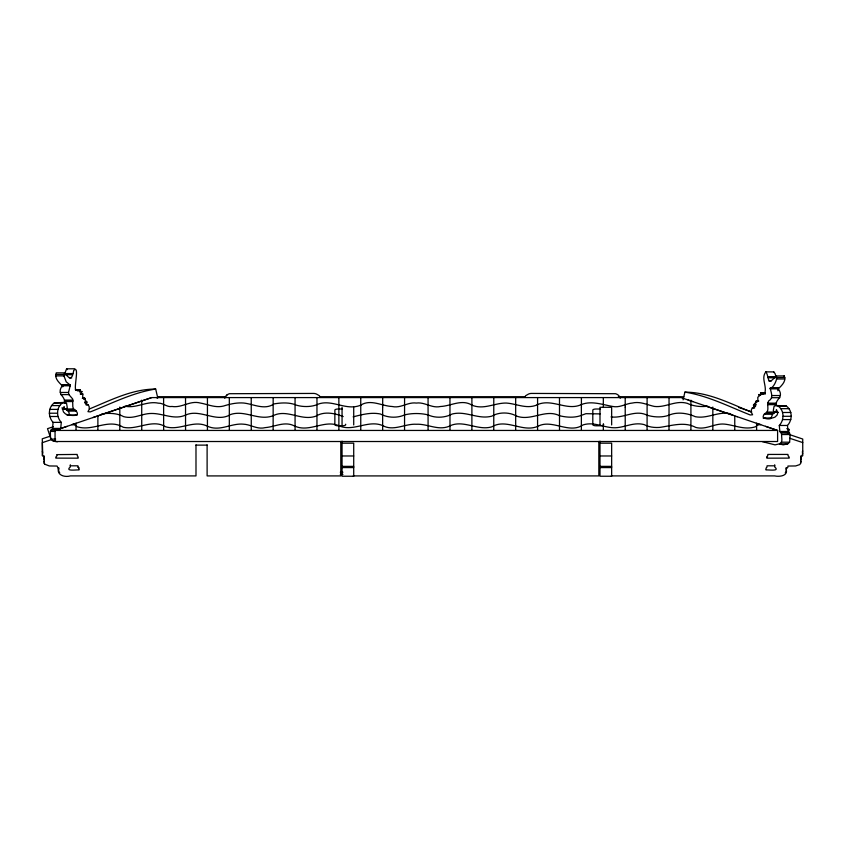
<?xml version="1.0" encoding="UTF-8"?>
<svg xmlns="http://www.w3.org/2000/svg" width="845" height="845" viewBox="0 0 845 845"><rect width="100%" height="100%" fill="white"/><g stroke="black" fill="none" stroke-linecap="round" stroke-linejoin="round"><path stroke-width="1.27" d="M273.136 430.443L273.157 397.668M345.679 424.222L345.679 424.718A3.496 1.099 0 0 1 342.172 425.795L338.349 425.795A3.496 1.099 0 0 1 334.842 424.75L334.884 409.962A3.496 1.099 0 0 1 338 409.001L342.447 409.001M779.417 443.9L783.22 444.861L787.741 443.847L789.61 442.188L790.191 434.52L788.047 431.51L787.477 425.468C792.547 420.071 792.621 410.522 786.336 406.033L775.763 405.452L774.052 406.424L773.281 410.617L774.464 412.233L775.942 412.286L776.428 409.593L777.801 412.772L777.104 415.043L775.055 417.06C771.348 418.898 758.324 420.324 765.042 413.48L765.897 413.321C769.932 410.005 766.172 404.597 768.654 400.952C773.851 398.196 771.073 392.598 770.228 388.256C775.383 387.58 780.315 369.994 773.143 379.13C767.123 385.257 768.76 374.853 765.813 371.916C760.975 377.99 766.626 385.299 765.031 392.228L763.014 393.96L761.852 393.992L760.637 392.735L760.574 395.344L758.673 394.552L759.116 396.273L757.796 397.203L757.88 401.291L756.455 401.026L756.803 402.431L755.852 401.301L755.8 402.653A1.077 0.76 -90 0 0 755.472 402.199L755.229 403.593L753.402 405.104L754.205 407.691L752.314 407.913L751.374 409.878L751.385 412.423L752.61 414.768L750.244 414.979C728.622 406.445 707.793 395.661 684.894 392.143L683.077 399.843M776.154 405.621C775.034 398.703 784.519 397.889 778.351 388.858C781.319 385.732 786.6 381.349 784.287 375.919L775.974 375.972M603.626 424.338L603.626 424.75A3.496 1.099 0 0 1 600.119 425.795L596.295 425.795A3.496 1.099 0 0 1 592.799 424.718L592.82 409.941A3.496 1.099 0 0 1 596.021 409.001L600.468 409.001M64.421 402.526C65.54 395.608 56.055 394.795 62.213 385.774C59.245 382.637 53.974 378.264 56.288 372.835L64.59 372.877C70.346 380.641 72.343 378.803 73.737 370.395C79.483 364.829 74.307 385.373 75.543 389.144L77.56 390.876L78.712 390.897L79.937 389.651L80 392.26L81.891 391.467L81.447 393.178L82.778 394.108L82.694 398.196L84.109 397.932L83.771 399.336L84.722 398.217L84.764 399.569A1.077 0.76 -90 0 1 85.091 399.104L85.334 400.498L87.162 402.019L86.37 404.597L88.26 404.818L89.2 406.783L89.19 409.329L87.954 411.673L90.32 411.895C111.952 403.35 132.771 392.576 155.681 389.059L157.772 397.942M57.354 441.777L52.834 440.763L50.964 439.104L50.478 436.971L50.373 431.425L52.517 428.415L53.098 422.373C48.017 416.986 47.954 407.427 54.238 402.938L64.801 402.368L66.523 403.34L67.283 407.533L66.111 409.138L64.621 409.191L64.135 406.498L62.773 409.677L63.459 411.959L65.519 413.976C69.216 415.803 82.24 417.229 75.532 410.395L73.631 408.969L72.828 406.867L72.607 398.882L68.878 394.604L68.508 392.46L70.336 385.162L66.195 381.813L63.945 375.898L64.59 372.877M70.272 465.806L70.262 467.01C64.547 471.711 76.8 469.588 79.018 469.957A3.75 3.75 0 0 0 79.25 469.471L78.659 467.634A6.496 6.496 0 0 0 78.057 467.222L77.92 465.806L70.272 465.806L70.325 464.792M207.437 397.668L207.426 430.443M786.315 467.729L786.241 468.648M800.891 459.321A3.633 3.633 0 0 1 800.637 459.86L801.102 455.571M801.166 456.469L800.902 463.007L799.697 464.613L795.684 465.954L787.92 466.049L787.92 467.169L786.389 468.848A4.225 4.225 0 0 0 786.325 469.588C787.92 476.274 778.984 476.886 774.643 475.904L611.262 475.915M42.271 451.684L42.725 452.212M62.762 386.873L62.783 385.922A7.827 5.577 -90 0 0 62.477 384.919A7.827 5.577 90 0 1 62.773 385.922M64.801 402.368L62.424 402.938C56.14 407.427 56.214 416.986 61.284 422.373L60.713 428.415L59.953 429.513L51.756 429.513M789.652 432.999L780.622 432.608L779.861 431.51L779.291 425.468C784.361 420.071 784.435 410.522 778.139 406.033L775.763 405.452M762.38 441.66L775.023 444.861L779.544 443.847L781.424 442.188L781.9 440.055L781.456 432.999M786.241 470.792L786.304 467.644M224.759 398.227L226.027 395.819A7.679 7.679 0 0 1 227.474 394.615M788.184 433.2L789.399 429.503L786.801 428.647M524.777 397.234L525.622 395.735L528.4 394.119A7.457 7.457 0 0 1 531.325 393.432L615.487 393.707A7.383 7.383 0 0 1 617.537 394.615A7.679 7.679 0 0 1 618.984 395.819L620.251 398.227M625.215 430.443L625.215 407.11M785.924 471.711L785.28 472.82M766.933 412.064L775.118 412.064L773.228 413.48C769.351 418.898 774.369 419.5 763.426 418.222M773.714 372.17L775.023 373.49L776.101 377.102M67.177 369.645L66.565 368.832L64.78 373.553L72.976 373.553M783.759 376.521L784.287 375.919M801.25 456.765L802.75 455.656L802.739 439.041L789.579 434.605M581.402 415.317L585.923 413.691L600.151 413.892M360.762 405.125C370.744 398.798 381.855 406.075 392.133 406.498C400.963 408.536 407.702 401.85 416.321 403.065C424.94 401.85 431.679 408.536 440.52 406.498C450.797 406.086 461.898 398.798 471.88 405.125M316.886 404.713C310.749 407.142 301.961 407.1 295.454 404.861M316.981 404.639C331.483 398.217 345.932 411.43 360.752 405.146M404.586 414.895C411.853 413.078 420.789 413.078 428.056 414.895M581.392 404.554C566.932 411.367 552.017 398.079 537.188 404.744M581.434 404.533C591.447 400.519 602.443 404.649 612.593 406.445C619.871 407.998 625.585 403.614 632.303 403.044C640.352 401.153 647.048 404.892 654.326 406.424C665.733 407.818 675.556 399.991 687.26 403.34C693.629 406.318 700.695 407.089 707.793 406.191M581.402 415.339C574.737 418.021 566.435 417.441 559.506 415.719L559.485 397.668M67.019 415.201C70.663 416.384 69.153 411.261 67.336 410.395L65.445 408.969L73.631 408.969M404.554 414.916C397.245 418.296 387.591 417.863 380.482 414.018C371.061 412.064 361.913 414.641 353.125 416.86M273.157 415.698C287.163 408.558 301.485 421.592 316.178 416.046C324.131 411.082 334.99 413.216 343.186 416.574M537.188 404.861C526.625 409.445 516.485 403.678 506.25 403.054C494.737 402.822 483.667 410.152 471.901 405.146M802.254 452.212L802.708 450.945M802.254 454.356L802.708 453.089M273.136 415.719C258.559 421.222 245.219 409.677 230.632 414.472C216.394 423.408 200.18 408.293 185.562 415.085C174.313 420.218 162.958 413.321 151.667 413.469C141.918 413.3 133.763 419.511 123.592 416.617C117.075 413.004 109.301 413.068 101.907 413.765M89.475 408.927C110.98 400.118 132.19 389.049 155.681 389.059M76.282 423.229L71.962 424.697M92.844 417.588L151.677 397.583L680.964 397.583L777.601 430.443L777.601 441.512L55.052 441.512L55.052 430.443L151.677 397.583M157.075 397.668L159.832 396.749L225.826 396.749M156.737 397.784L159.23 396.928M67.125 426.345L55.052 430.443L777.601 430.443L765.517 426.345M51.83 439.474L42.261 442.664L42.261 455.656L43.76 456.765M53.404 426.714L47.51 428.668L51.165 439.738M49.697 436.358L42.271 438.798L42.725 454.356M760.352 424.433L757.173 425.299L755.662 426.704C744.857 430.337 735.002 425.236 724.799 424.148C714.543 422.986 706.293 430.263 695.784 427.433C684.26 421.254 671.374 425.838 659.385 427.433C654.051 427.75 648.812 427.084 644.165 424.602C634.5 422.035 626.42 426.63 617.389 427.612C605.432 428.964 595.218 421.127 583.103 424.887C568.854 434.541 551.891 418.433 537.557 426.471C522.305 432.693 506.43 418.127 491.917 426.799C477.678 431.225 462.69 418.824 448.948 426.366C437.858 430.77 427.412 423.651 416.321 424.264C405.051 423.514 393.474 431.647 382.648 425.563C368.114 419.5 353.474 432.08 339.225 425.88C324.438 419.12 309.101 433.21 294.218 425.838C284.533 420.958 274.921 426.883 265.288 427.612C257.176 429.725 251.007 424.528 243.466 424.179C231.139 422.944 219.964 431.922 207.469 426.239C193.748 419.405 179.932 430.95 165.599 426.788C152.227 418.528 137.26 430.432 123.254 427.253C108.245 418.138 92.802 431.901 76.979 426.704L75.48 425.299L72.3 424.433M66.565 368.832L74.846 368.769M765.718 371.863L774.009 371.916M55.749 374.451L63.935 374.451M64.062 374.705L72.258 374.705M55.759 375.898L63.945 375.898M767.598 376.638L775.784 376.638M776.629 377.546L784.825 377.546M768.316 377.789L775.33 377.789M69.353 377.958L71.698 377.958M776.618 378.993L784.815 378.993M768.876 381.053L771.21 381.053M62.034 384.94L70.219 384.94M62.15 385.162L70.336 385.162M62.213 385.774L70.41 385.774M770.344 388.035L778.541 388.035M770.228 388.256L778.425 388.256M770.165 388.858L778.351 388.858M75.258 389.651L79.937 389.651M77.476 390.073L79.821 390.073M75.659 390.232L79.166 390.232M79.557 391.467L81.891 391.467M684.894 392.143C708.385 392.143 729.594 403.202 751.099 412.022M60.322 392.46L68.508 392.46M760.637 392.735L765.316 392.735M760.753 393.168L765.433 393.168M80.275 393.897L82.683 393.928M761.852 393.992L765.369 393.992M80.433 394.108L82.778 394.108M758.673 394.552L761.018 394.552M60.682 394.604L68.878 394.604M772.066 395.544L780.252 395.544M319.537 396.749L525.442 396.749M618.339 396.749L683.837 396.749M771.696 397.699L779.882 397.699M82.377 398.217L84.722 398.217M82.472 398.333L84.806 398.333M64.801 400.076L72.987 400.076M64.79 400.974L72.976 400.974M756.455 401.026L758.799 401.026M755.757 401.417L758.187 401.301M64.537 401.555L72.723 401.555M54.238 402.938L62.424 402.938M767.587 403.171L775.773 403.171M64.178 403.34L66.523 403.34M767.598 404.058L775.784 404.058M754.015 404.227L756.349 404.227M767.851 404.649L776.037 404.649M85.926 404.818L88.26 404.818M51.513 405.589L59.699 405.589M778.139 406.033L786.336 406.033M61.886 407.945L64.22 407.945M752.314 407.913L754.648 407.913M780.875 408.674L789.061 408.674M62.593 409.138L66.111 409.138M62.287 409.191L64.621 409.191M49.749 409.392L57.935 409.392M66.48 410.226L74.677 410.226M67.336 410.395L75.532 410.395M68.17 411.04L76.367 411.04M774.464 412.233L778.287 412.286M782.639 412.487L790.825 412.487M49.295 413.216L57.492 413.216M765.897 413.321L774.083 413.321M765.042 413.48L773.228 413.48M764.207 414.124L772.393 414.124M68.952 415.127L77.307 415.011M783.083 416.3L791.269 416.3M49.76 416.49L57.946 416.49M763.267 418.095L771.453 418.095M782.628 419.585L790.814 419.585M53.098 422.373L61.284 422.373M779.291 425.468L787.477 425.468M52.517 428.415L60.713 428.415M50.922 429.915L57.935 429.915M50.373 431.425L55.052 431.425M779.861 431.51L788.047 431.51M780.622 432.608L788.807 432.608M782.005 434.52L790.191 434.52M50.964 439.104L55.643 439.104M52.834 440.763L55.168 440.763M781.424 442.188L789.61 442.188M342.056 443.181L353.717 443.181L353.717 476.231L342.056 476.231L342.056 441.153M599.992 443.181L611.653 443.181L611.653 476.231L599.992 476.231L599.992 441.153M779.544 443.847L787.741 443.847M195.998 445.114L207.12 445.114M342.056 455.973L353.717 455.973M599.992 455.973L611.653 455.973M774.749 465.806L767.091 465.806L766.954 467.222A6.496 6.496 0 0 0 766.362 467.634L765.76 469.471A3.75 3.75 0 0 0 766.003 469.957C768.337 469.598 780.4 471.7 774.749 467.01L774.696 464.792M342.056 466.366L353.717 466.366M599.992 466.366L611.653 466.366M342.056 467.581L353.717 467.581M599.992 467.581L611.653 467.581M340.292 472.218L342.933 472.218M340.292 474.362L342.933 474.362M353.221 475.915L598.83 475.915L598.83 441.449M611.03 416.902C623.399 418.676 635.197 409.096 647.291 415.286C653.861 417.229 662.015 417.652 668.575 415.339C676.845 411.578 687.312 413.057 695.361 416.712C707.751 419.078 718.271 410.976 730.735 413.765M124.849 406.191C136.615 408.705 146.512 400.678 158.321 403.16C163.338 402.907 166.898 407.448 172.074 406.477C182.129 408.072 189.988 400.203 200.339 403.044C207.912 404.375 215.285 408.082 223.45 406.065C230.009 403.984 236.832 402.484 243.761 403.033C253.732 404.142 264.538 410.427 274.076 403.899C281.015 402.727 288.747 402.262 295.465 404.744M789.6 438.238L802.75 442.579M738.583 407.438L751.712 411.821M736.724 416.543L737.294 416.733M733.428 415.423L705.142 405.811M756.37 423.229L760.69 424.697M688.041 399.981L692.879 401.628M559.485 415.698C545.49 408.558 531.167 421.592 516.475 416.046C509.535 412.011 498.93 411.916 491.874 416.131C478.207 419.87 465.944 410.49 452.17 414.018C445.061 417.863 435.407 418.307 428.088 414.916M43.813 456.469L44.109 463.007L44.912 464.264L49.327 465.954L57.101 466.049L58.696 469.588A4.225 4.225 0 0 0 58.632 468.848M59.71 472.82L59.066 471.711M44.352 459.86L43.887 455.571M44.352 462.004L44.098 461.454M320.234 397.234L319.389 395.735L316.621 394.119A7.457 7.457 0 0 0 313.685 393.432L229.523 393.707A7.383 7.383 0 0 0 226.935 395.006M58.738 468.648L58.675 468.077M58.738 470.792L58.675 470.221M777.812 389.957L777.939 390.802M756.613 423.62L756.613 430.443M734.759 415.803L734.759 430.443M712.831 407.058L712.831 430.443M690.925 400.171L690.904 430.443M669.039 397.668L668.997 430.443M647.112 397.668L647.08 430.443M625.205 397.668L625.205 407.132M611.653 424.961L611.653 407.29L599.992 407.29L599.992 424.961M603.33 397.668L603.33 407.48M603.33 423.831L603.33 430.443M581.413 397.668L581.413 407.121M581.371 407.079L581.371 430.443M559.506 415.719L559.506 430.443M537.578 397.668L537.578 430.443M515.672 397.668L515.682 430.443M493.786 397.668L493.755 430.443M471.901 397.668L471.89 430.443M449.952 397.668L449.994 430.443M428.088 430.443L428.066 397.668M404.575 397.668L404.554 430.443M382.69 397.668L382.69 407.089M382.648 407.11L382.648 430.443M360.752 397.668L360.762 430.443M353.717 407.29L353.717 424.961M342.056 407.29L342.056 424.961M340.788 441.449L340.788 475.915L207.12 475.915L207.109 444.84M338.856 397.668L338.887 430.443M316.97 397.668L316.959 430.443M295.063 397.668L295.074 430.443M251.229 397.668L251.271 430.443M229.322 397.668L229.322 430.443M195.987 444.84L195.998 475.915L70.367 475.904C64.801 477.583 56.055 475.175 58.675 467.644M185.53 397.668L185.562 430.443M163.603 397.668L163.655 430.443M141.717 400.171L141.738 430.443M119.81 407.058L119.81 430.443M97.883 415.803L97.883 430.443M76.029 423.62L76.029 430.443M777.854 388.774A7.827 5.577 90 0 1 778.097 388.013M44.595 463.905A3.633 3.633 0 0 1 44.109 463.007M78.057 467.222A6.327 6.327 0 0 1 78.86 467.803M84.785 402.389L85.197 403.329A3.2 2.281 90 0 0 85.525 403.593C87.796 403.424 85.525 399.368 84.785 402.389M766.827 457.156L766.816 457.43A6.052 6.052 0 0 0 766.859 458.17L789.198 458.117A6.538 6.538 0 0 0 789.219 457.303L788.512 456.142A4.732 4.732 0 0 0 788.047 455.846L787.931 454.43L767.83 454.43L767.746 455.825A3.137 3.137 0 0 0 767.271 456.194L766.827 457.156M57.059 454.621L56.974 455.846A4.732 4.732 0 0 0 56.499 456.142L55.802 457.303A6.538 6.538 0 0 0 55.823 458.117L78.152 458.17A6.052 6.052 0 0 0 78.205 457.43L77.74 456.194A3.137 3.137 0 0 0 77.265 455.825L77.18 454.43L57.059 454.621M754.057 405.695L755.05 406.677A3.2 2.281 -90 0 0 755.377 406.413C756.909 405.114 753.698 403.065 754.057 405.695M800.891 461.454L800.637 462.004A3.633 3.633 0 0 0 800.891 461.454"/></g></svg>
